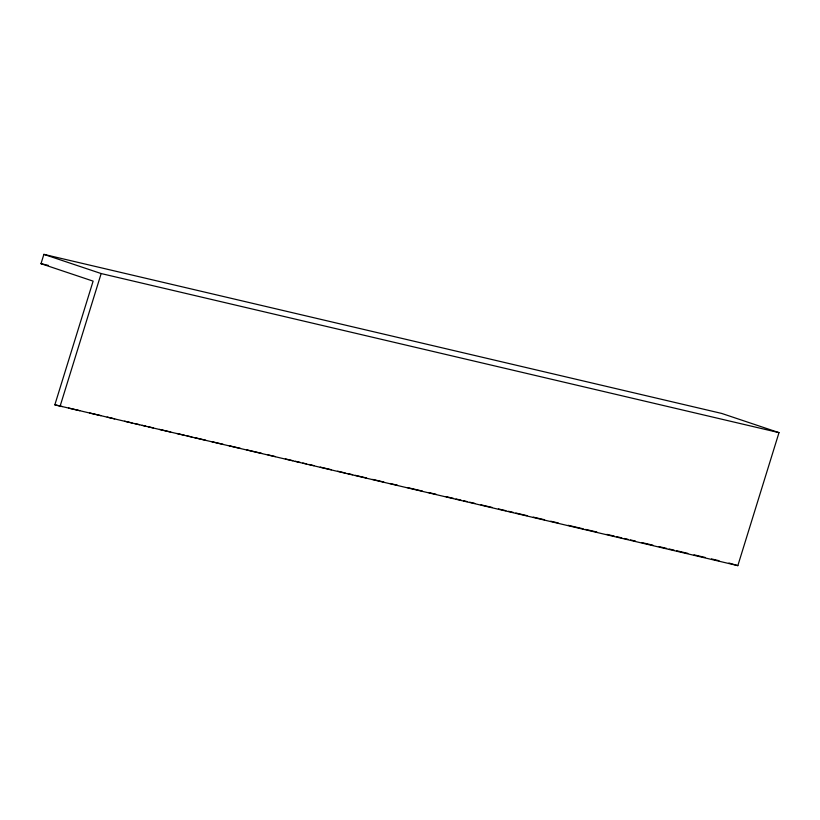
<?xml version="1.0" encoding="UTF-8"?>
<svg xmlns="http://www.w3.org/2000/svg" width="820" height="820" viewBox="0 0 820 820"><rect width="100%" height="100%" fill="white"/><g stroke="black" fill="none" stroke-linecap="round" stroke-linejoin="round"><path stroke-width="1.23" d="M41 263.671L43.88 254.364L721.723 413.444L779 432.642L737.836 565.636L54.837 404.824L93.121 281.137L41 263.671L48.472 265.434M59.993 406.556L101.167 273.552L779 432.642M54.837 404.824L62.31 406.577M68.542 408.042L79.755 410.676M89.728 413.013L100.942 415.648M107.174 417.103L114.646 418.866M124.619 421.203L132.092 422.956M134.583 423.54L139.564 424.709M142.065 425.293L145.796 426.174M148.287 426.759L153.278 427.927M159.5 429.393L170.714 432.017M176.946 433.483L184.428 435.235M186.919 435.82L191.9 436.988M194.391 437.572L205.605 440.207M211.837 441.672L223.05 444.307M229.282 445.762L240.496 448.396M246.728 449.862L261.683 453.368M267.904 454.833L275.387 456.586M285.35 458.923L292.832 460.676M295.323 461.26L300.305 462.429M302.795 463.023L306.536 463.894M309.027 464.479L314.009 465.647M320.241 467.113L331.454 469.747M337.686 471.203L345.159 472.966M347.649 473.55L352.641 474.718M355.132 475.303L366.345 477.937M372.577 479.392L383.791 482.027M390.023 483.492L397.495 485.245M407.468 487.582L422.413 491.088M428.645 492.553L436.117 494.306M446.09 496.643L453.562 498.406M456.053 498.99L461.045 500.159M463.536 500.743L467.277 501.614M469.768 502.209L474.749 503.377M480.981 504.833L492.195 507.467M498.427 508.933L505.899 510.686M508.39 511.27L513.371 512.438M515.872 513.023L527.086 515.657M533.307 517.123L544.521 519.747M550.753 521.212L558.236 522.965M568.198 525.302L583.153 528.818M585.644 529.402L596.857 532.036M606.831 534.374L614.303 536.126M616.794 536.71L621.775 537.879M624.276 538.463L628.007 539.345M630.498 539.929L635.49 541.097M641.711 542.563L652.925 545.187M659.157 546.653L666.639 548.406M669.13 548.99L674.112 550.159M676.602 550.743L687.816 553.377M694.048 554.843L705.261 557.477M711.493 558.932L718.966 560.685M728.939 563.032L737.836 565.636M43.88 254.364L101.167 273.552"/></g></svg>
